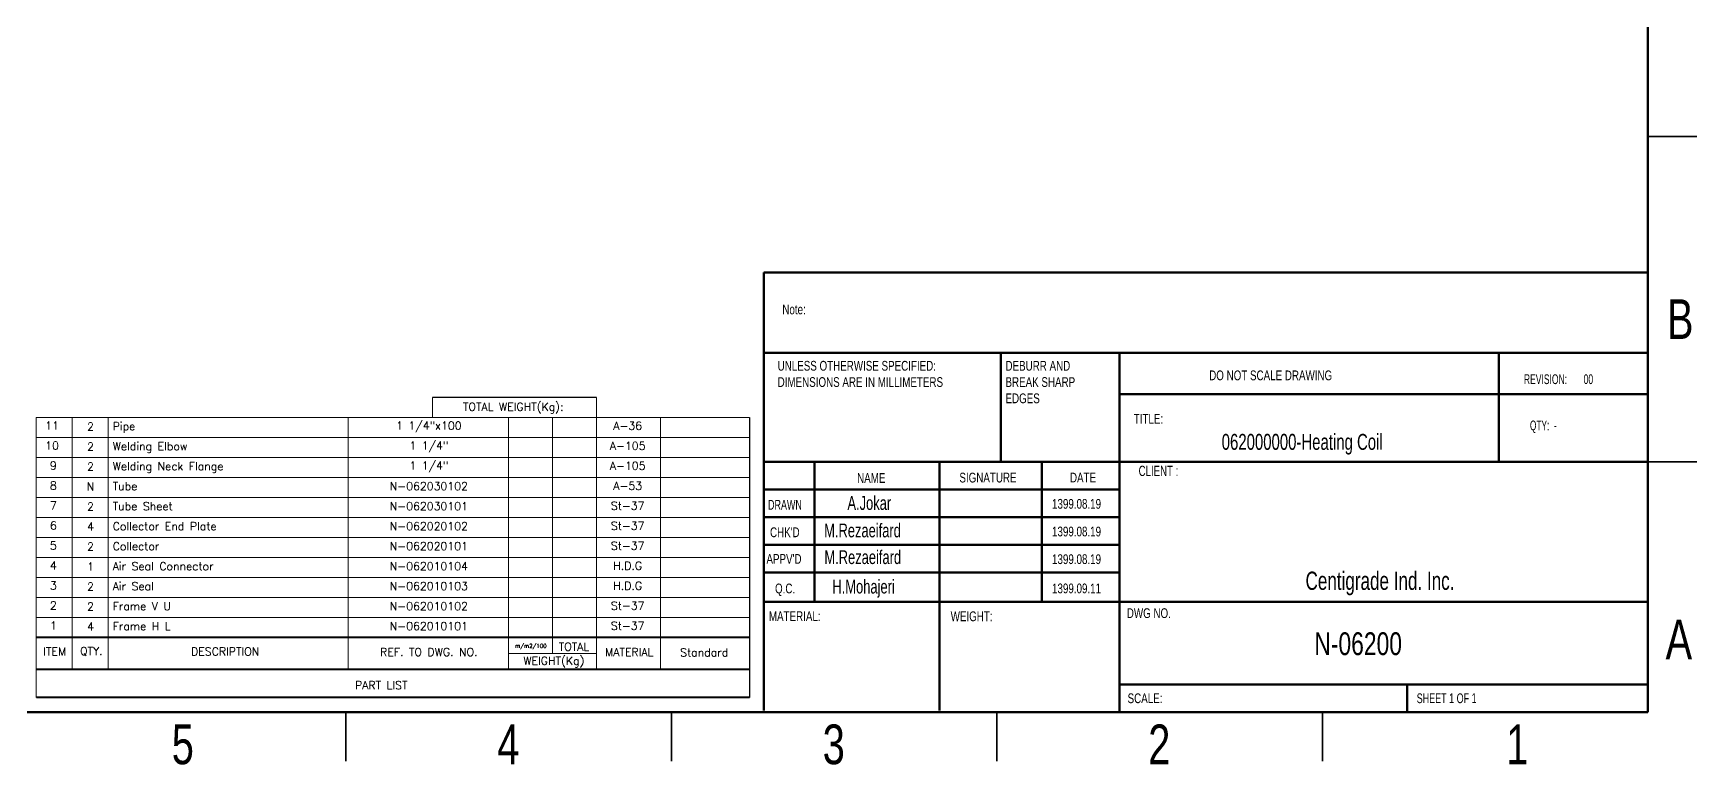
# Model space of a CAD drawing. Header units: millimetres. Extents: x 1601 to 1945, y 1403 to 1645.
# Drawn here: x 1733.3 to 1944.8, y 1402.6 to 1495.7 of the extents above; entities that cross this region are included whole.
import ezdxf
from ezdxf.enums import TextEntityAlignment as Align

# ---------------------------------------------------------------- set-up
doc = ezdxf.new("R2010")
doc.units = ezdxf.units.MM
doc.layers.add('title', color=7, linetype='Continuous', lineweight=15)
doc.styles.add('SLDTEXTSTYLE0', font='TXT', dxfattribs={"width": 0.75})
doc.styles.add('SLDTEXTSTYLE1', font='TXT', dxfattribs={"width": 0.686449})
doc.styles.add('SLDTEXTSTYLE2', font='TXT', dxfattribs={"width": 0.652778})
doc.styles.add('SLDTEXTSTYLE3', font='TXT', dxfattribs={"width": 0.6875})
doc.styles.add('SLDTEXTSTYLE4', font='TXT', dxfattribs={"width": 0.7})
doc.styles.add('SLDTEXTSTYLE5', font='TXT', dxfattribs={"width": 0.636364})
doc.styles.add('TITLE', font='romans.shx', dxfattribs={"height": 2.5})

# ---------------------------------------------------------------- blocks, each defined once
blk = doc.blocks.new('SW_NOTE_62')
at = {"color": 0, "linetype": 'Continuous', "lineweight": 0, "char_height": 1.5, "attachment_point": 1, "style": 'SLDTEXTSTYLE0'}
for s, insert in [('UNLESS OTHERWISE SPECIFIED:', (0, 1.93)), ('DIMENSIONS ARE IN MILLIMETERS', (0, -0.57))]:
    blk.add_mtext(s, dxfattribs=dict(at, insert=insert))
blk = doc.blocks.new('SW_NOTE_63')
at = {"color": 0, "linetype": 'Continuous', "lineweight": 0, "char_height": 1.5, "attachment_point": 1, "style": 'SLDTEXTSTYLE0'}
for s, insert in [('DEBURR AND', (0, 1.93)), ('BREAK SHARP', (0, -0.57)), ('EDGES', (0, -3.07))]:
    blk.add_mtext(s, dxfattribs=dict(at, insert=insert))

msp = doc.modelspace()

# ---------------------------------------------------------------- linework, layer by layer
at = {"color": 7, "linetype": 'Continuous', "lineweight": 70}
for p, q in [((1938.6, 1638.64), (1938.6, 1409.3)), ((1938.6, 1409.3), (1607.43, 1409.3))]:
    msp.add_line(p, q, dxfattribs=at)
at = {"color": 7, "linetype": 'Continuous', "lineweight": 35}
for p, q in [((1938.6, 1482.57), (1944.81, 1482.57)), ((1938.6, 1441.17), (1944.81, 1441.17)), ((1773.02, 1403.09), (1773.02, 1409.3)), ((1773.02, 1409.3), (1773.02, 1403.09)), ((1814.41, 1409.3), (1814.41, 1403.09)), ((1855.81, 1409.3), (1855.81, 1403.09)), ((1897.21, 1409.3), (1897.21, 1403.09))]:
    msp.add_line(p, q, dxfattribs=at)
at = {"color": 7, "linetype": 'Continuous', "lineweight": 50}
for p, q in [((1826.17, 1465.26), (1938.6, 1465.26)), ((1826.17, 1465.26), (1826.17, 1455.04)), ((1826.17, 1455.04), (1938.6, 1455.04)), ((1826.17, 1455.04), (1826.17, 1409.51)), ((1856.31, 1455.04), (1856.31, 1441.17)), ((1871.38, 1455.04), (1871.38, 1409.3)), ((1919.64, 1441.17), (1919.64, 1455.04)), ((1938.6, 1449.76), (1871.38, 1449.76)), ((1938.6, 1441.17), (1826.17, 1441.17)), ((1832.63, 1441.17), (1832.63, 1423.37)), ((1848.52, 1441.17), (1848.52, 1409.51)), ((1861.53, 1441.17), (1861.53, 1423.37)), ((1871.38, 1409.51), (1871.38, 1441.17)), ((1871.38, 1437.66), (1826.17, 1437.66)), ((1871.38, 1434.14), (1826.17, 1434.14)), ((1871.38, 1430.62), (1826.17, 1430.62)), ((1871.38, 1427.1), (1826.17, 1427.1)), ((1834.78, 1423.37), (1826.17, 1423.37)), ((1834.78, 1423.37), (1938.6, 1423.37)), ((1871.38, 1412.82), (1938.6, 1412.82)), ((1907.97, 1409.3), (1907.97, 1412.82))]:
    msp.add_line(p, q, dxfattribs=at)
for p, q in [((1804.87, 1449.35), (1784.02, 1449.35)), ((1824.36, 1446.81), (1824.36, 1411.19))]:
    msp.add_line(p, q)
at = {"layer": 'title', "color": 7}
for p, q in [((1784.02, 1446.81), (1784.02, 1449.35)), ((1804.87, 1449.35), (1804.87, 1446.81)), ((1799.27, 1446.81), (1799.27, 1416.79)), ((1799.27, 1418.82), (1799.27, 1416.79)), ((1793.68, 1416.79), (1804.87, 1416.79))]:
    msp.add_line(p, q, dxfattribs=at)
at = {"layer": 'title', "color": 0}
for p, q in [((1804.87, 1447.53), (1804.87, 1446.81)), ((1733.63, 1411.19), (1733.63, 1446.81)), ((1824.36, 1446.81), (1733.63, 1446.81)), ((1738.21, 1446.81), (1738.21, 1414.75)), ((1742.79, 1446.81), (1742.79, 1414.75)), ((1773.32, 1446.81), (1773.32, 1414.75)), ((1793.68, 1446.81), (1793.68, 1414.75)), ((1804.87, 1446.81), (1804.87, 1414.75)), ((1813.01, 1446.81), (1813.01, 1414.75)), ((1824.36, 1444.27), (1733.63, 1444.27)), ((1824.36, 1441.72), (1733.63, 1441.72)), ((1824.36, 1439.18), (1733.63, 1439.18)), ((1824.36, 1436.63), (1733.63, 1436.63)), ((1824.36, 1434.09), (1733.63, 1434.09)), ((1824.36, 1431.54), (1733.63, 1431.54)), ((1824.36, 1429), (1733.63, 1429)), ((1824.36, 1426.45), (1733.63, 1426.45)), ((1824.36, 1423.91), (1733.63, 1423.91)), ((1824.36, 1421.37), (1733.63, 1421.37))]:
    msp.add_line(p, q, dxfattribs=at)
at = {"layer": 'title', "color": 0, "const_width": 0.254}
for points in [[(1824.36, 1418.82), (1733.63, 1418.82)], [(1824.36, 1414.75), (1733.63, 1414.75)], [(1824.36, 1411.19), (1733.63, 1411.19)]]:
    msp.add_lwpolyline(points, dxfattribs=at)

# ---------------------------------------------------------------- block references
at = {"color": 7, "linetype": 'Continuous', "lineweight": 0, "xscale": 0.8279318316528465, "yscale": 0.8279318316528465, "zscale": 0.8279318316528465}
for name, p in [('SW_NOTE_62', (1827.92, 1452.41)), ('SW_NOTE_63', (1856.9, 1452.41))]:
    msp.add_blockref(name, p, dxfattribs=at)

# ---------------------------------------------------------------- texts
at = {"color": 7, "linetype": 'Continuous', "lineweight": 0}
for s, insert, char_height, attachment_point, style in [('Note:', (1828.52, 1461.18), 1.242, 1, 'SLDTEXTSTYLE0'), ('B', (1942.71, 1461.85), 5.05, 2, 'SLDTEXTSTYLE0'), ('DO NOT SCALE DRAWING', (1882.81, 1452.79), 1.2419, 1, 'SLDTEXTSTYLE0'), ('REVISION:       00', (1922.84, 1452.3), 1.2419, 1, 'SLDTEXTSTYLE2'), ('TITLE:', (1873.21, 1447.27), 1.242, 1, 'SLDTEXTSTYLE0'), ('QTY:  -', (1923.6, 1446.42), 1.242, 1, 'SLDTEXTSTYLE5'), ('062000000-Heating Coil ', (1884.4, 1444.72), 2.0284, 1, 'SLDTEXTSTYLE4'), ('NAME', (1838.03, 1439.73), 1.242, 1, 'SLDTEXTSTYLE0'), ('SIGNATURE', (1851.04, 1439.78), 1.242, 1, 'SLDTEXTSTYLE0'), ('DATE', (1865.1, 1439.78), 1.242, 1, 'SLDTEXTSTYLE0'), ('CLIENT :', (1873.83, 1440.67), 1.314, 1, 'SLDTEXTSTYLE4'), ('A.Jokar', (1836.8, 1436.8), 1.752, 1, 'SLDTEXTSTYLE4'), ('DRAWN', (1826.7, 1436.32), 1.242, 1, 'SLDTEXTSTYLE1'), ('1399.08.19', (1862.82, 1436.44), 1.242, 1, 'SLDTEXTSTYLE0'), ("CHK'D", (1826.95, 1432.82), 1.242, 1, 'SLDTEXTSTYLE0'), ('M.Rezaeifard', (1833.84, 1433.31), 1.7525, 1, 'SLDTEXTSTYLE4'), ('1399.08.19', (1862.82, 1432.92), 1.242, 1, 'SLDTEXTSTYLE0'), ("APPV'D", (1826.5, 1429.43), 1.242, 1, 'SLDTEXTSTYLE0'), ('M.Rezaeifard', (1833.87, 1429.91), 1.7525, 1, 'SLDTEXTSTYLE4'), ('1399.08.19', (1862.82, 1429.4), 1.242, 1, 'SLDTEXTSTYLE0'), ('H.Mohajeri', (1834.89, 1426.16), 1.752, 1, 'SLDTEXTSTYLE4'), ('Centigrade Ind. Inc.', (1895.06, 1427.19), 2.3182, 1, 'SLDTEXTSTYLE4'), ('Q.C.', (1827.59, 1425.67), 1.242, 1, 'SLDTEXTSTYLE0'), ('1399.09.11', (1862.82, 1425.68), 1.242, 1, 'SLDTEXTSTYLE0'), ('MATERIAL:', (1826.81, 1422.14), 1.242, 1, 'SLDTEXTSTYLE0'), ('WEIGHT:', (1849.93, 1422.13), 1.241, 1, 'SLDTEXTSTYLE0'), ('DWG NO.', (1872.33, 1422.53), 1.242, 1, 'SLDTEXTSTYLE0'), ('A', (1942.54, 1421.08), 5.05, 2, 'SLDTEXTSTYLE0'), ('N-06200', (1896.18, 1419.47), 2.898, 1, 'SLDTEXTSTYLE0'), ('SCALE:', (1872.43, 1411.7), 1.242, 1, 'SLDTEXTSTYLE0'), ('SHEET 1 OF 1', (1909.2, 1411.7), 1.2419, 1, 'SLDTEXTSTYLE3'), ('5', (1752.27, 1407.74), 5.05, 2, 'SLDTEXTSTYLE0'), ('4', (1793.67, 1407.74), 5.05, 2, 'SLDTEXTSTYLE0'), ('3', (1835.06, 1407.74), 5.05, 2, 'SLDTEXTSTYLE0'), ('2', (1876.46, 1407.74), 5.05, 2, 'SLDTEXTSTYLE0'), ('1', (1922, 1407.74), 5.05, 2, 'SLDTEXTSTYLE0')]:
    msp.add_mtext(s, dxfattribs=dict(at, insert=insert, char_height=char_height, attachment_point=attachment_point, style=style))
at = {"layer": 'title', "color": 7, "style": 'TITLE'}
for s, height, p in [('TOTAL WEIGHT(Kg):', 1.0177, (1794.29, 1448.1)), ('m/m2/100', 0.509, (1796.54, 1417.7)), ('TOTAL', 1.018, (1802.02, 1417.64))]:
    msp.add_text(s, height=height, dxfattribs=at).set_placement(p, align=Align.MIDDLE)
at = {"layer": 'title', "style": 'TITLE'}
for s, height, p in [('11', 1.018, (1734.76, 1445.27)), ('10', 1.018, (1734.76, 1442.72)), ('9', 1.02, (1735.37, 1440.18)), ('8', 1.02, (1735.37, 1437.63)), ('7', 1.02, (1735.37, 1435.09)), ('6', 1.02, (1735.37, 1432.55)), ('5', 1.02, (1735.37, 1430)), ('4', 1.02, (1735.37, 1427.46)), ('3', 1.02, (1735.37, 1424.91)), ('2', 1.02, (1735.37, 1422.37)), ('1', 1.02, (1735.37, 1419.82))]:
    msp.add_text(s, height=height, dxfattribs=at).set_placement(p)
for s, p in [('2', (1740.54, 1445.65)), ('2', (1740.54, 1443.1)), ('2', (1740.54, 1440.56)), ('N', (1740.54, 1438.01)), ('2', (1740.54, 1435.47)), ('4', (1740.54, 1432.92)), ('2', (1740.54, 1430.38)), ('1', (1740.54, 1427.84)), ('2', (1740.54, 1425.29)), ('2', (1740.54, 1422.75)), ('4', (1740.54, 1420.2))]:
    msp.add_text(s, height=1.02, dxfattribs=at).set_placement(p, align=Align.MIDDLE)
at = {"layer": 'title', "color": 7, "style": 'TITLE'}
for s, height, p in [('Pipe', 1.018, (1743.35, 1445.18)), ('Welding Elbow', 1.0177, (1743.35, 1442.64)), ('Welding Neck Flange', 1.0177, (1743.35, 1440.09)), ('Tube ', 1.018, (1743.35, 1437.55)), ('Tube Sheet', 1.018, (1743.35, 1435)), ('Collector End Plate', 1.0177, (1743.35, 1432.46)), ('Collector', 1.018, (1743.35, 1429.92)), ('Air Seal Connector', 1.0177, (1743.35, 1427.37)), ('Air Seal', 1.018, (1743.35, 1424.83)), ('Frame V U', 1.018, (1743.35, 1422.28)), ('Frame H L', 1.018, (1743.35, 1419.74))]:
    msp.add_text(s, height=height, dxfattribs=at).set_placement(p)
at = {"layer": 'title', "color": 0, "style": 'TITLE'}
for s, height, p in [('1 1/4"x100', 1.018, (1783.56, 1445.7)), ('A-36', 1.018, (1808.85, 1445.75)), ('1 1/4"', 1.018, (1783.56, 1443.16)), ('A-105', 1.018, (1808.85, 1443.2)), ('1 1/4"', 1.018, (1783.56, 1440.61)), ('A-105', 1.018, (1808.85, 1440.66)), ('N-062030102', 1.0177, (1783.56, 1438.07)), ('A-53', 1.018, (1808.85, 1438.11)), ('N-062030101', 1.0177, (1783.56, 1435.52)), ('St-37', 1.018, (1808.85, 1435.57)), ('N-062020102', 1.0177, (1783.56, 1432.98)), ('St-37', 1.018, (1808.85, 1433.02)), ('N-062020101', 1.0177, (1783.56, 1430.44)), ('St-37', 1.018, (1808.85, 1430.48)), ('N-062010104', 1.0177, (1783.56, 1427.89)), ('H.D.G', 1.018, (1808.85, 1427.94)), ('N-062010103', 1.0177, (1783.56, 1425.35)), ('H.D.G', 1.018, (1808.85, 1425.39)), ('N-062010102', 1.0177, (1783.56, 1422.8)), ('St-37', 1.018, (1808.85, 1422.85)), ('N-062010101', 1.0177, (1783.56, 1420.26)), ('St-37', 1.018, (1808.85, 1420.3)), ('ITEM', 1.018, (1735.98, 1417.04)), ('QTY.', 1.018, (1740.63, 1417.04)), ('DESCRIPTION', 1.0177, (1757.66, 1417.03)), ('REF. TO DWG. NO.', 1.0177, (1783.56, 1416.96)), ('WEIGHT(Kg)', 1.018, (1799.46, 1415.78)), ('MATERIAL', 1.018, (1809.05, 1416.96)), ('Standard', 1.018, (1818.58, 1416.91)), ('PART LIST', 1.018, (1777.51, 1412.74))]:
    msp.add_text(s, height=height, dxfattribs=at).set_placement(p, align=Align.MIDDLE)

doc.saveas('drawing.dxf')
